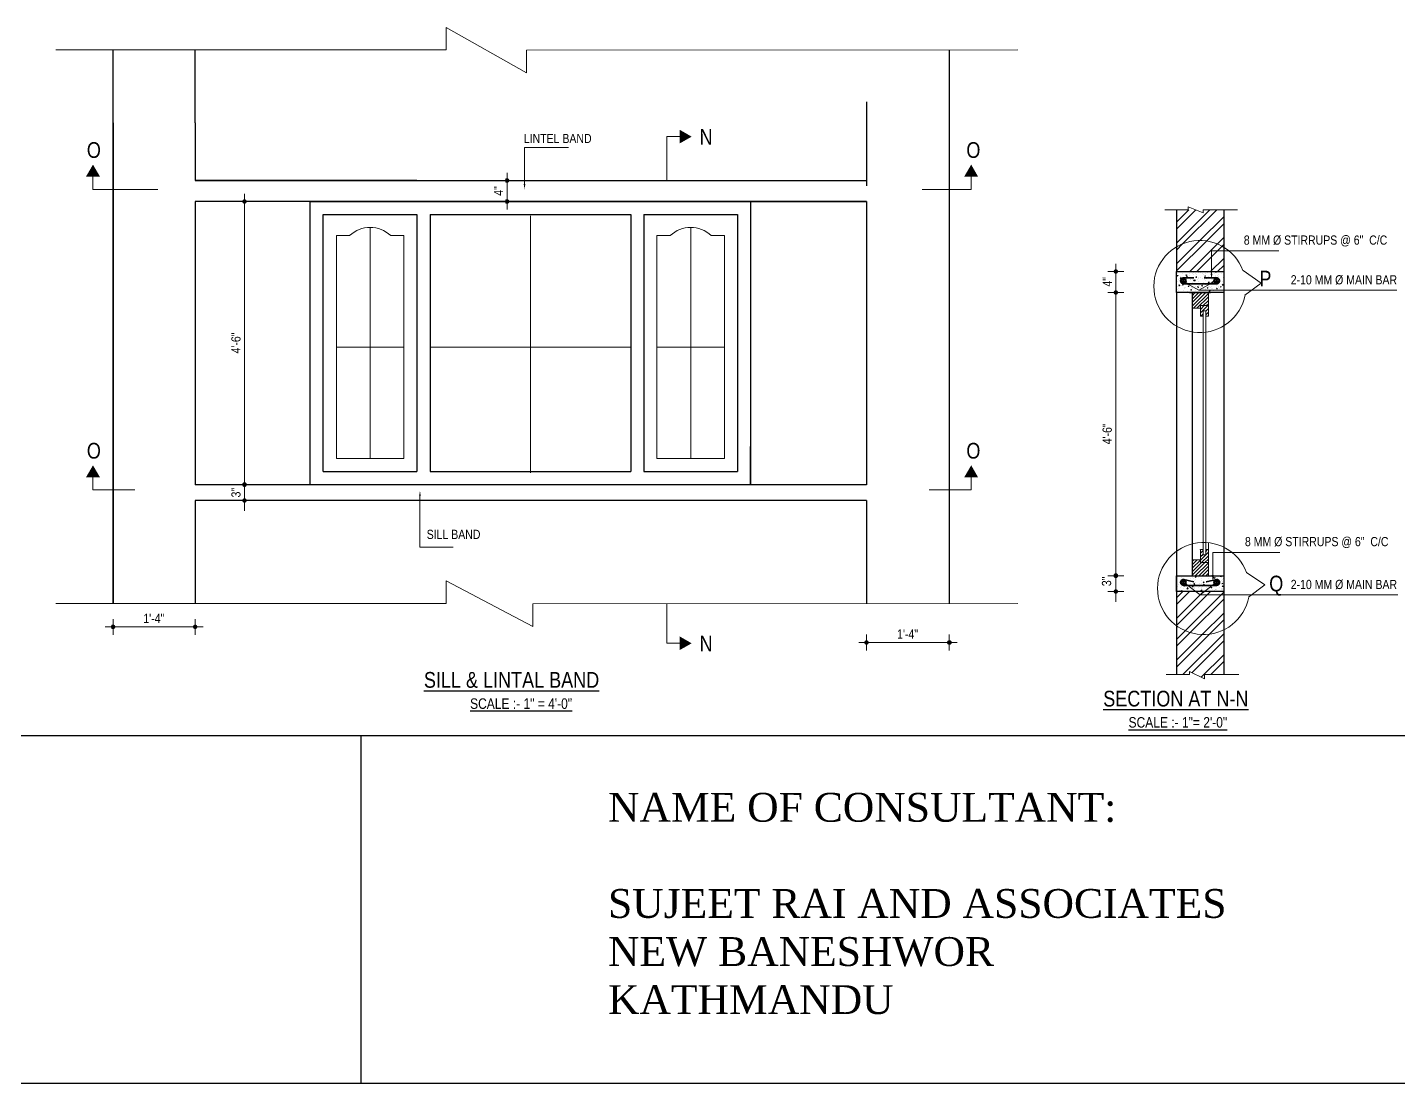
# Model space of a CAD drawing. Header units: inches. Extents: x 57837 to 133168, y 6972 to 27776.
# Drawn here: x 76372 to 77417, y 18018 to 18824 of the extents above; entities that cross this region are included whole.
import ezdxf

# ---------------------------------------------------------------- set-up
doc = ezdxf.new("R2010")
doc.units = ezdxf.units.IN
doc.header["$MEASUREMENT"] = 0
doc.linetypes.add('7', pattern=[102.626827, 39.007475, -24.611877, 39.007475])
for name, color, linetype, lineweight in [('DIM', 2, 'Continuous', 13), ('HACTH', 153, 'Continuous', 5), ('HATCH', 74, 'Continuous', 5), ('main rod', 1, 'Continuous', 40), ('stirrup', 60, '7', 35), ('WINDOW', 171, 'Continuous', 13)]:
    doc.layers.add(name, color=color, linetype=linetype, lineweight=lineweight)
for name, color, linetype in [('ele', 3, 'Continuous'), ('elevation', 3, 'Continuous'), ('text', 255, 'Continuous')]:
    doc.layers.add(name, color=color, linetype=linetype)
doc.styles.get("Standard").update_dxf_attribs({"font": 'ARIALN.TTF', "height": 7})

msp = doc.modelspace()

# ---------------------------------------------------------------- hatches: boundary and pattern name
at = {"lineweight": 13}
h = msp.add_hatch(color=256, dxfattribs=at)
edge = h.paths.add_edge_path()
edge.add_arc((76737.4, 18707.2), 1.42, 90, 450)
h = msp.add_hatch(color=256, dxfattribs=at)
edge = h.paths.add_edge_path()
edge.add_arc((76537.2, 18691.2), 1.42, 90, 450)
h = msp.add_hatch(color=256, dxfattribs=at)
edge = h.paths.add_edge_path()
edge.add_arc((76737.4, 18691.2), 1.42, -90, 270)
h = msp.add_hatch(color=256, dxfattribs=at)
edge = h.paths.add_edge_path()
edge.add_arc((77201.7, 18637.8), 1.42, 90, 450)
h = msp.add_hatch(color=256, dxfattribs=at)
edge = h.paths.add_edge_path()
edge.add_arc((77201.7, 18621.8), 1.42, 90, 450)
h = msp.add_hatch(color=256, dxfattribs=at)
edge = h.paths.add_edge_path()
edge.add_arc((77201.7, 18621.8), 1.42, -90, 270)
h = msp.add_hatch(color=256, dxfattribs=at)
edge = h.paths.add_edge_path()
edge.add_arc((76537.2, 18475.2), 1.42, -90, 270)
h = msp.add_hatch(color=256, dxfattribs=at)
edge = h.paths.add_edge_path()
edge.add_arc((76537.2, 18475.2), 1.42, -90, 270)
h = msp.add_hatch(color=256, dxfattribs=at)
edge = h.paths.add_edge_path()
edge.add_arc((76537.2, 18463.2), 1.42, 90, 450)
h = msp.add_hatch(color=256, dxfattribs=at)
edge = h.paths.add_edge_path()
edge.add_arc((77201.7, 18405.8), 1.42, -90, 270)
h = msp.add_hatch(color=256, dxfattribs=at)
edge = h.paths.add_edge_path()
edge.add_arc((77201.7, 18405.8), 1.42, -90, 270)
h = msp.add_hatch(color=256, dxfattribs=at)
edge = h.paths.add_edge_path()
edge.add_arc((77201.7, 18393.8), 1.42, 90, 450)
h = msp.add_hatch(color=256, dxfattribs=at)
edge = h.paths.add_edge_path()
edge.add_arc((76436.9, 18366.7), 1.42, 180, 540)
h = msp.add_hatch(color=256, dxfattribs=at)
edge = h.paths.add_edge_path()
edge.add_arc((76499.6, 18366.7), 1.42, 0, 360)
h = msp.add_hatch(color=256, dxfattribs=at)
edge = h.paths.add_edge_path()
edge.add_arc((77011.6, 18354.8), 1.42, 180, 540)
h = msp.add_hatch(color=256, dxfattribs=at)
edge = h.paths.add_edge_path()
edge.add_arc((77074.7, 18354.8), 1.42, 0, 360)

# ---------------------------------------------------------------- linework, layer by layer
for p, q in [((76737.4, 18701.2), (76737.4, 18713.2)), ((76731.4, 18707.2), (76743.4, 18707.2)), ((76531.2, 18691.2), (76543.2, 18691.2)), ((76537.2, 18685.2), (76537.2, 18697.2)), ((76743.4, 18691.2), (76731.4, 18691.2)), ((76737.4, 18697.2), (76737.4, 18685.2)), ((77195.7, 18637.8), (77207.7, 18637.8)), ((77201.7, 18631.8), (77201.7, 18643.8)), ((77201.7, 18615.8), (77201.7, 18627.8)), ((77201.7, 18627.8), (77201.7, 18615.8)), ((77195.7, 18621.8), (77207.7, 18621.8)), ((77207.7, 18621.8), (77195.7, 18621.8)), ((76537.2, 18481.2), (76537.2, 18469.2)), ((76537.2, 18481.2), (76537.2, 18469.2)), ((76543.2, 18475.2), (76531.2, 18475.2)), ((76543.2, 18475.2), (76531.2, 18475.2)), ((76537.2, 18457.2), (76537.2, 18469.2)), ((76531.2, 18463.2), (76543.2, 18463.2)), ((77207.7, 18405.8), (77195.7, 18405.8)), ((77207.7, 18405.8), (77195.7, 18405.8)), ((77201.7, 18411.8), (77201.7, 18399.8)), ((77201.7, 18411.8), (77201.7, 18399.8)), ((77201.7, 18387.8), (77201.7, 18399.8)), ((77195.7, 18393.8), (77207.7, 18393.8)), ((76442.9, 18366.7), (76430.9, 18366.7)), ((76436.9, 18360.7), (76436.9, 18372.7)), ((76493.6, 18366.7), (76505.6, 18366.7)), ((76499.6, 18372.7), (76499.6, 18360.7)), ((77017.6, 18354.8), (77005.6, 18354.8)), ((77011.6, 18348.8), (77011.6, 18360.8)), ((77068.7, 18354.8), (77080.7, 18354.8)), ((77074.7, 18360.8), (77074.7, 18348.8))]:
    msp.add_line(p, q, dxfattribs=at)
for p, q in [((76923.2, 18691.2), (76587.2, 18691.2)), ((76923.2, 18691.2), (76587.2, 18691.2)), ((76587.2, 18475.2), (76587.2, 18691.2)), ((76587.2, 18691.2), (76923.2, 18691.2)), ((76587.2, 18475.2), (76587.2, 18691.2)), ((76587.2, 18691.2), (76923.2, 18691.2)), ((76923.2, 18691.2), (76923.2, 18475.2)), ((76923.2, 18691.2), (76923.2, 18475.2)), ((76597.2, 18485.2), (76597.2, 18681.2)), ((76597.2, 18681.2), (76668.7, 18681.2)), ((76668.7, 18681.2), (76668.7, 18485.2)), ((76678.7, 18681.2), (76678.7, 18485.2)), ((76678.7, 18681.2), (76831.7, 18681.2)), ((76831.7, 18681.2), (76831.7, 18485.2)), ((76841.7, 18681.2), (76841.7, 18485.2)), ((76841.7, 18681.2), (76913.2, 18681.2)), ((76913.2, 18681.2), (76913.2, 18485.2)), ((76923.2, 18475.2), (76923.2, 18504.3)), ((76597.2, 18485.2), (76668.7, 18485.2)), ((76678.7, 18485.2), (76831.7, 18485.2)), ((76841.7, 18485.2), (76913.2, 18485.2)), ((76923.2, 18475.2), (76587.2, 18475.2)), ((76923.2, 18475.2), (76587.2, 18475.2)), ((78711.3, 18283.7), (75831.3, 18283.7)), ((76625.8, 18283.7), (76625.8, 18018.3))]:
    msp.add_line(p, q)
at = {"color": 1}
msp.add_line((78711.3, 18018.3), (75831.3, 18018.3), dxfattribs=at)
at = {"lineweight": 13}
for centre in [(76737.4, 18707.2), (76537.2, 18691.2), (76737.4, 18691.2), (77201.7, 18637.8), (77201.7, 18621.8), (77201.7, 18621.8), (76537.2, 18475.2), (76537.2, 18475.2), (76537.2, 18463.2), (77201.7, 18405.8), (77201.7, 18405.8), (77201.7, 18393.8), (76436.9, 18366.7), (76499.6, 18366.7), (77011.6, 18354.8), (77074.7, 18354.8)]:
    msp.add_circle(centre, 1.42, dxfattribs=at)
at = {"layer": 'DIM', "lineweight": 0}
for p, q in [((76691, 18806.9), (76691, 18824)), ((76691, 18824), (76752.3, 18789.3)), ((76393.2, 18806.9), (76691, 18806.9)), ((76752.3, 18806.7), (77127, 18806.9)), ((76752.3, 18789.3), (76752.3, 18806.7)), ((76859.3, 18740.7), (76859.3, 18707.2)), ((76750.7, 18704.6), (76750.7, 18732.4)), ((76750.7, 18732.4), (76784.2, 18732.4)), ((76421.6, 18700.5), (76471, 18700.5)), ((77091.4, 18700.5), (77054, 18700.5)), ((77239, 18684.9), (77257, 18684.9)), ((77257, 18684.9), (77257, 18687.2)), ((77257, 18687.2), (77268.2, 18682.7)), ((77268.2, 18682.7), (77268.2, 18684.9)), ((77268.2, 18684.9), (77294.4, 18684.9)), ((76421.6, 18471.2), (76453.6, 18471.2)), ((77091.4, 18471.2), (77059.4, 18471.2)), ((76671, 18466.5), (76671, 18427.6)), ((76671, 18427.6), (76696.2, 18427.6)), ((76691, 18384.6), (76691, 18401.8)), ((76691, 18401.8), (76757.1, 18367.1)), ((76393.2, 18384.6), (76691, 18384.6)), ((76757.1, 18384.4), (77127, 18384.6)), ((76859.3, 18354.2), (76859.3, 18384.5)), ((76757.1, 18367.1), (76757.1, 18384.4)), ((77258, 18330.3), (77258, 18332.6)), ((77258, 18332.6), (77269.3, 18327)), ((77240, 18330.3), (77258, 18330.3)), ((77269.3, 18327), (77269.3, 18330.3)), ((77269.3, 18330.3), (77295.5, 18330.3))]:
    msp.add_line(p, q, dxfattribs=at)
at = {"layer": 'DIM'}
for p, q in [((76869, 18740.7), (76859.3, 18740.7)), ((76859.3, 18740.7), (76859.3, 18707.2)), ((76421.6, 18710.3), (76421.6, 18700.5)), ((77091.4, 18710.3), (77091.4, 18700.5)), ((76421.6, 18700.5), (76471, 18700.5)), ((76737.4, 18695.2), (76737.4, 18703.2)), ((77091.4, 18700.5), (77054, 18700.5)), ((76537.2, 18687.2), (76537.2, 18479.2)), ((77298.7, 18638.7), (77312.6, 18629)), ((77201.7, 18625.8), (77201.7, 18633.8)), ((77312.6, 18629), (77300.2, 18619.7)), ((77201.7, 18617.8), (77201.7, 18409.8)), ((77272.3, 18611.8), (77272.3, 18603.8)), ((76421.6, 18480.9), (76421.6, 18471.2)), ((76537.2, 18479.2), (76537.2, 18483.2)), ((77091.4, 18480.9), (77091.4, 18471.2)), ((76421.6, 18471.2), (76453.6, 18471.2)), ((77091.4, 18471.2), (77059.4, 18471.2)), ((76537.2, 18459.2), (76537.2, 18455.2)), ((77201.7, 18409.8), (77201.7, 18413.8)), ((77301.4, 18408.3), (77315.4, 18398.7)), ((77315.4, 18398.7), (77302.9, 18389.3)), ((76859.3, 18354.2), (76859.3, 18384.5)), ((77201.7, 18389.8), (77201.7, 18385.8)), ((76869, 18354.2), (76859.3, 18354.2))]:
    msp.add_line(p, q, dxfattribs=at)
at = {"layer": 'DIM', "lineweight": 13}
for p, q in [((77274.7, 18636.3), (77274.7, 18653.5)), ((77274.7, 18653.5), (77326, 18653.5)), ((77255.9, 18628.7), (77265.1, 18623.6)), ((77274.1, 18628.7), (77265.1, 18623.6)), ((77260, 18621.8), (77260, 18609.8)), ((77260, 18609.8), (77260, 18621.8)), ((77260, 18621.8), (77272.3, 18621.8)), ((77272.3, 18621.8), (77272.3, 18611.8)), ((77260, 18609.8), (77266, 18609.8)), ((77266.3, 18609.8), (77260, 18609.8)), ((77266.3, 18611.8), (77272.3, 18611.8)), ((77266.3, 18609.8), (77266.3, 18611.8)), ((77266.3, 18611.8), (77272.3, 18611.8)), ((77266.3, 18611.8), (77266.3, 18609.8)), ((77266.3, 18611.8), (77266.3, 18603.8)), ((77266.3, 18611.8), (77266.3, 18609.8)), ((77268.3, 18603.8), (77268.3, 18607.8)), ((77268.3, 18607.8), (77270.3, 18607.8)), ((77270.3, 18607.8), (77270.3, 18603.8)), ((77266.3, 18603.8), (77268.3, 18603.8)), ((77270.3, 18603.8), (77272.3, 18603.8)), ((77272.3, 18406.5), (77272.3, 18430.9)), ((77266.3, 18417.8), (77260, 18417.8)), ((77260, 18417.8), (77260, 18405.8)), ((77260, 18417.8), (77266, 18417.8)), ((77266.3, 18425.8), (77268.3, 18425.8)), ((77266.3, 18415.8), (77266.3, 18425.8)), ((77266.3, 18415.8), (77266.3, 18417.8)), ((77268.3, 18425.8), (77268.3, 18421.8)), ((77268.3, 18421.8), (77270.3, 18421.8)), ((77270.3, 18421.8), (77270.3, 18425.8)), ((77270.3, 18425.8), (77272.3, 18425.8)), ((77272.3, 18425.8), (77272.3, 18415.8)), ((77275.6, 18406.3), (77275.6, 18423.5)), ((77275.6, 18423.5), (77326.9, 18423.5)), ((77260, 18405.8), (77272.3, 18405.8)), ((77272.3, 18415.8), (77266.3, 18415.8)), ((77266.3, 18415.8), (77272.3, 18415.8)), ((77269, 18415.8), (77269, 18415.8)), ((77270, 18415.8), (77270, 18415.8)), ((77272.3, 18405.8), (77272.3, 18413.8)), ((77256.5, 18398.3), (77266, 18391.2)), ((77275.3, 18398.3), (77266, 18391.2)), ((77266, 18391.2), (77416.8, 18391.2))]:
    msp.add_line(p, q, dxfattribs=at)
at = {"layer": 'DIM', "linetype": 'ByBlock'}
msp.add_line((77265.1, 18623.6), (77415.9, 18623.6), dxfattribs=at)
at = {"layer": 'DIM', "linetype": 'Continuous'}
for p, q in [((76440.9, 18366.7), (76495.6, 18366.7)), ((77015.6, 18354.8), (77070.7, 18354.8))]:
    msp.add_line(p, q, dxfattribs=at)
at = {"layer": 'DIM'}
for centre in [(77265.8, 18626.4), (77268.6, 18396)]:
    msp.add_arc(centre, 35.1, 20.5195, 349.3775, dxfattribs=at)
for points in [[(76869, 18735.5), (76878.2, 18740.7), (76869, 18746)], [(76416.3, 18710.3), (76421.6, 18719.4), (76426.9, 18710.3)], [(77096.6, 18710.3), (77091.4, 18719.4), (77086.1, 18710.3)], [(76416.3, 18480.9), (76421.6, 18490), (76426.9, 18480.9)], [(77096.6, 18480.9), (77091.4, 18490), (77086.1, 18480.9)], [(76869, 18349), (76878.2, 18354.2), (76869, 18359.5)]]:
    msp.add_solid(points, dxfattribs=at)
at = {"layer": 'DIM', "lineweight": 0}
for points in [[(76751.4, 18704.6), (76750.7, 18700.6), (76750.1, 18704.6)], [(76670.3, 18466.5), (76671, 18470.5), (76671.6, 18466.5)]]:
    msp.add_solid(points, dxfattribs=at)
at = {"layer": 'DIM', "lineweight": 13}
for points in [[(77275.4, 18636.3), (77274.7, 18632.3), (77274, 18636.3)], [(77255.6, 18628.2), (77252.4, 18630.7), (77256.2, 18629.3)], [(77273.8, 18629.3), (77277.6, 18630.7), (77274.4, 18628.1)], [(77276.3, 18406.3), (77275.6, 18402.3), (77274.9, 18406.3)], [(77256.1, 18397.8), (77253.3, 18400.7), (77256.9, 18398.8)], [(77274.9, 18398.8), (77278.5, 18400.7), (77275.7, 18397.8)]]:
    msp.add_solid(points, dxfattribs=at)
at = {"layer": 'ele'}
msp.add_line((77248, 18405.8), (77284, 18405.8), dxfattribs=at)
at = {"layer": 'elevation'}
for p, q in [((76436.9, 18384.6), (76436.9, 18806.9)), ((76499.6, 18751.2), (76499.6, 18806.9)), ((77074.7, 18806.9), (77074.7, 18384.6)), ((77011.6, 18767.2), (77011.6, 18707.2)), ((76436.9, 18751.2), (76436.9, 18384.6)), ((76499.6, 18751.2), (76499.6, 18707.2)), ((77011.6, 18743), (77011.6, 18703.3)), ((76668.7, 18707.2), (76499.6, 18707.2)), ((76499.6, 18707.2), (77011.6, 18707.2)), ((77011.6, 18691.2), (76499.6, 18691.2)), ((76499.6, 18691.2), (76499.6, 18475.2)), ((76899.2, 18691.2), (77011.6, 18691.2)), ((77011.6, 18691.2), (77011.6, 18475.2)), ((77248, 18684.9), (77248, 18637.8)), ((77284, 18684.9), (77284, 18637.8)), ((77248, 18637.8), (77284, 18637.8)), ((77248, 18621.8), (77248, 18637.8)), ((77248, 18637.8), (77284, 18637.8)), ((77258, 18637.8), (77274, 18637.8)), ((77284, 18637.8), (77284, 18621.8)), ((77284, 18621.8), (77248, 18621.8)), ((77248, 18621.8), (77248, 18405.8)), ((77260, 18621.8), (77260, 18405.8)), ((77284, 18621.8), (77284, 18369.8)), ((76755.2, 18475.2), (76499.6, 18475.2)), ((77011.6, 18475.2), (76755.2, 18475.2)), ((76755.2, 18463.2), (76499.6, 18463.2)), ((76499.6, 18463.2), (76499.6, 18384.6)), ((77011.6, 18463.2), (76755.2, 18463.2)), ((77011.6, 18463.2), (77011.6, 18384.6)), ((77248, 18405.8), (77248, 18330.3)), ((77248, 18405.8), (77284, 18405.8)), ((77248, 18393.8), (77248, 18405.8)), ((77284, 18405.8), (77284, 18393.8)), ((77284, 18393.8), (77248, 18393.8)), ((77284, 18393.8), (77284, 18330.3))]:
    msp.add_line(p, q, dxfattribs=at)
at = {"layer": 'elevation', "linetype": 'Continuous', "lineweight": -3}
for p, q in [((77258, 18621.8), (77274, 18621.8)), ((77258, 18405.8), (77274, 18405.8))]:
    msp.add_line(p, q, dxfattribs=at)
at = {"layer": 'HACTH'}
for p, q in [((76755.2, 18680.2), (76755.2, 18484.2)), ((76633, 18671.5), (76633, 18495.2)), ((76877.5, 18671.5), (76877.5, 18495.2)), ((77248.4, 18636.6), (77248.4, 18636.6)), ((77250.3, 18637.6), (77250.3, 18637.6)), ((77251.4, 18637.7), (77251.4, 18637.7)), ((77252.4, 18636.2), (77252.4, 18636.2)), ((77254.3, 18637.6), (77254.3, 18637.6)), ((77254.9, 18635.6), (77254.9, 18635.6)), ((77255.6, 18637.4), (77255.6, 18637.4)), ((77257.8, 18636), (77257.8, 18636)), ((77260, 18636.3), (77260, 18636.3)), ((77261, 18637.1), (77261, 18637.1)), ((77261.3, 18635.5), (77261.3, 18635.5)), ((77262.5, 18636.4), (77262.5, 18636.4)), ((77263.1, 18635.8), (77263.1, 18635.8)), ((77265.1, 18636.9), (77265.1, 18636.9)), ((77266.3, 18636.9), (77266.3, 18636.9)), ((77267.7, 18636.3), (77267.7, 18636.3)), ((77268.3, 18637.4), (77268.3, 18637.4)), ((77268.4, 18635.6), (77268.4, 18635.6)), ((77270.2, 18636.6), (77270.2, 18636.6)), ((77270.3, 18637.7), (77270.3, 18637.7)), ((77271.7, 18636.7), (77271.7, 18636.7)), ((77273.9, 18637.1), (77273.9, 18637.1)), ((77277, 18636.5), (77277, 18636.5)), ((77277.8, 18637.5), (77278.5, 18637.8)), ((77277.8, 18637.5), (77278.3, 18637.2)), ((77278.3, 18637.1), (77278.5, 18637.7)), ((77280.3, 18635.7), (77280.3, 18635.7)), ((77282.3, 18636.2), (77282.3, 18636.2)), ((77283.8, 18635.9), (77283.8, 18635.9)), ((77248.3, 18632.5), (77248.3, 18632.5)), ((77248.4, 18634.6), (77248.8, 18635.1)), ((77248.4, 18634.6), (77249, 18634.5)), ((77248.5, 18626.1), (77248.5, 18626.1)), ((77248.7, 18633.8), (77248.7, 18633.8)), ((77248.8, 18629.9), (77248.8, 18629.9)), ((77249, 18634.5), (77248.9, 18635.1)), ((77249.5, 18628.2), (77249.5, 18628.2)), ((77249.6, 18631.5), (77249.6, 18631.5)), ((77249.7, 18634.8), (77249.7, 18634.8)), ((77249.8, 18627), (77250.2, 18627.6)), ((77249.8, 18627), (77250.3, 18627)), ((77249.8, 18626.7), (77249.8, 18626.7)), ((77250.4, 18626.9), (77250.2, 18627.6)), ((77250.8, 18634.4), (77250.8, 18634.4)), ((77250.8, 18632.5), (77251.5, 18633.3)), ((77250.8, 18632.5), (77251.6, 18632.3)), ((77251.7, 18632.3), (77251.6, 18633.2)), ((77251.7, 18627.2), (77251.7, 18627.2)), ((77252.3, 18627.1), (77252.3, 18627.1)), ((77252.6, 18627.8), (77253.3, 18628.1)), ((77252.6, 18627.8), (77253.1, 18627.5)), ((77253.1, 18627.4), (77253.3, 18628)), ((77253.7, 18632.3), (77253.7, 18632.3)), ((77253.8, 18625.8), (77253.8, 18625.8)), ((77254.5, 18625.6), (77254.5, 18625.6)), ((77254.7, 18630.9), (77254.7, 18630.9)), ((77254.7, 18628.9), (77254.7, 18628.9)), ((77254.8, 18632.2), (77254.8, 18632.2)), ((77254.9, 18631), (77254.9, 18631)), ((77255, 18635.1), (77255.7, 18635.3)), ((77255, 18635.1), (77255.5, 18634.7)), ((77255, 18634.6), (77255, 18634.6)), ((77255.5, 18634.7), (77255.7, 18635.3)), ((77255.5, 18633.9), (77256, 18634.5)), ((77255.5, 18633.9), (77256.1, 18633.9)), ((77256.1, 18633.8), (77256, 18634.5)), ((77256.1, 18627.6), (77256.1, 18627.6)), ((77256.7, 18635.4), (77256.7, 18635.4)), ((77256.9, 18626.4), (77257.4, 18627)), ((77256.9, 18626.4), (77257.5, 18626.4)), ((77257, 18626.9), (77257, 18626.9)), ((77257.5, 18626.3), (77257.4, 18626.9)), ((77257.6, 18635), (77257.6, 18635)), ((77258.7, 18631.5), (77258.7, 18631.5)), ((77259, 18632.1), (77259, 18632.1)), ((77259.2, 18625.6), (77259.2, 18625.6)), ((77259.7, 18626.3), (77259.7, 18626.3)), ((77259.8, 18629.6), (77259.8, 18629.6)), ((77259.9, 18632.9), (77259.9, 18632.9)), ((77260.1, 18625.9), (77260.1, 18625.9)), ((77260.5, 18631.9), (77260.5, 18631.9)), ((77261, 18631.1), (77261.7, 18631.3)), ((77261, 18631.1), (77261.5, 18630.7)), ((77261.4, 18630.8), (77262.2, 18631.6)), ((77261.4, 18630.8), (77262.3, 18630.7)), ((77261.5, 18630.7), (77261.7, 18631.3)), ((77262.3, 18630.6), (77262.2, 18631.6)), ((77262.4, 18628.4), (77262.4, 18628.4)), ((77262.4, 18626.7), (77262.4, 18626.7)), ((77262.7, 18633.3), (77263.2, 18633.9)), ((77262.7, 18633.3), (77263.3, 18633.3)), ((77263.3, 18633.2), (77263.2, 18633.8)), ((77264.1, 18625.8), (77264.6, 18626.4)), ((77264.1, 18625.8), (77264.7, 18625.7)), ((77264.3, 18631.8), (77264.3, 18631.8)), ((77264.5, 18625.4), (77264.5, 18625.4)), ((77264.7, 18625.7), (77264.6, 18626.3)), ((77264.7, 18626.9), (77264.7, 18626.9)), ((77264.8, 18630.3), (77264.8, 18630.3)), ((77264.9, 18628.7), (77264.9, 18628.7)), ((77265, 18633.6), (77265, 18633.6)), ((77265, 18632.3), (77265, 18632.3)), ((77265.9, 18626.9), (77265.9, 18626.9)), ((77266.1, 18625.3), (77266.1, 18625.3)), ((77266.3, 18632.9), (77266.3, 18632.9)), ((77267, 18627), (77267.7, 18627.3)), ((77267, 18627), (77267.5, 18626.7)), ((77267.5, 18632.7), (77267.5, 18632.7)), ((77267.5, 18626.6), (77267.7, 18627.2)), ((77267.7, 18626.5), (77267.7, 18626.5)), ((77268.7, 18629.2), (77268.7, 18629.2)), ((77269.4, 18634.3), (77270.1, 18634.5)), ((77269.4, 18634.3), (77269.9, 18633.9)), ((77269.7, 18631.6), (77269.7, 18631.6)), ((77269.8, 18625.1), (77269.8, 18625.1)), ((77269.9, 18633.9), (77270.1, 18634.5)), ((77269.9, 18632.7), (77270.4, 18633.3)), ((77269.9, 18632.7), (77270.5, 18632.6)), ((77269.9, 18627.7), (77269.9, 18627.7)), ((77270, 18631), (77270, 18631)), ((77270.2, 18634.3), (77270.2, 18634.3)), ((77270.5, 18632.6), (77270.4, 18633.2)), ((77271.3, 18633.2), (77271.3, 18633.2)), ((77271.3, 18625.2), (77271.8, 18625.7)), ((77271.3, 18625.2), (77271.9, 18625.1)), ((77271.7, 18627.9), (77271.7, 18627.9)), ((77271.9, 18625.1), (77271.8, 18625.7)), ((77272.1, 18629.2), (77272.9, 18630)), ((77272.1, 18629.2), (77273, 18629)), ((77272.2, 18633.9), (77272.2, 18633.9)), ((77272.4, 18626.1), (77272.4, 18626.1)), ((77273, 18629), (77272.9, 18629.9)), ((77273.1, 18626.3), (77273.1, 18626.3)), ((77273.8, 18635.3), (77273.8, 18635.3)), ((77274.1, 18625.7), (77274.1, 18625.7)), ((77274.9, 18626.4), (77274.9, 18626.4)), ((77274.9, 18625.1), (77274.9, 18625.1)), ((77275, 18631.4), (77275, 18631.4)), ((77275, 18630.1), (77275, 18630.1)), ((77275, 18628.4), (77275, 18628.4)), ((77275.2, 18631.7), (77275.2, 18631.7)), ((77275.3, 18635), (77275.3, 18635)), ((77275.4, 18630.3), (77276.1, 18630.5)), ((77275.4, 18630.3), (77275.9, 18629.9)), ((77275.9, 18629.9), (77276.1, 18630.5)), ((77277.1, 18632.1), (77277.5, 18632.6)), ((77277.1, 18632.1), (77277.7, 18632)), ((77277.5, 18630.4), (77277.5, 18630.4)), ((77277.6, 18634), (77277.6, 18634)), ((77277.7, 18631.9), (77277.6, 18632.6)), ((77277.6, 18628.9), (77277.6, 18628.9)), ((77278, 18634.9), (77278, 18634.9)), ((77278.4, 18626), (77278.4, 18626)), ((77278.4, 18624.5), (77278.9, 18625.1)), ((77278.7, 18626.9), (77278.7, 18626.9)), ((77279.1, 18624.4), (77278.9, 18625.1)), ((77279.1, 18635.1), (77279.1, 18635.1)), ((77280, 18626.7), (77280, 18626.7)), ((77280, 18625.7), (77280, 18625.7)), ((77280.1, 18634.3), (77280.1, 18634.3)), ((77280.1, 18629), (77280.1, 18629)), ((77280.2, 18632.4), (77280.2, 18632.4)), ((77280.3, 18631.2), (77280.3, 18631.2)), ((77281.3, 18630.9), (77281.3, 18630.9)), ((77281.3, 18626.2), (77282, 18626.5)), ((77281.3, 18626.2), (77281.8, 18625.9)), ((77281.8, 18625.8), (77282, 18626.4)), ((77282.8, 18627.5), (77283.6, 18628.3)), ((77282.8, 18627.5), (77283.7, 18627.4)), ((77283.4, 18629.9), (77283.4, 18629.9)), ((77283.7, 18627.3), (77283.6, 18628.3)), ((77283.7, 18625.8), (77283.7, 18625.8)), ((77283.8, 18633.5), (77284, 18633.6)), ((77283.8, 18633.5), (77284, 18633.3)), ((77283.9, 18634.8), (77283.9, 18634.8)), ((77248.4, 18623.9), (77248.4, 18623.9)), ((77249.3, 18624.8), (77249.3, 18624.8)), ((77249.7, 18623.1), (77249.7, 18623.1)), ((77249.7, 18622.1), (77249.7, 18622.1)), ((77252.8, 18621.8), (77252.9, 18621.9)), ((77252.9, 18621.8), (77252.9, 18621.8)), ((77253.4, 18623.6), (77253.4, 18623.6)), ((77254.2, 18624.9), (77254.2, 18624.9)), ((77254.4, 18622.3), (77254.4, 18622.3)), ((77255.1, 18621.9), (77255.1, 18621.9)), ((77256.6, 18622.7), (77256.6, 18622.7)), ((77258.6, 18623.8), (77259.3, 18624.1)), ((77258.6, 18623.8), (77259.1, 18623.5)), ((77259.1, 18623.4), (77259.3, 18624)), ((77259.5, 18623), (77259.5, 18623)), ((77259.8, 18624.5), (77259.8, 18624.5)), ((77262.3, 18624.8), (77262.3, 18624.8)), ((77262.5, 18623.7), (77262.5, 18623.7)), ((77264.6, 18623.6), (77264.6, 18623.6)), ((77268.3, 18624.7), (77268.3, 18624.7)), ((77269.7, 18622.2), (77269.7, 18622.2)), ((77269.8, 18624.3), (77269.8, 18624.3)), ((77272.2, 18622.5), (77272.2, 18622.5)), ((77272.9, 18623), (77273.6, 18623.3)), ((77272.9, 18623), (77273.4, 18622.7)), ((77273.4, 18622.6), (77273.6, 18623.2)), ((77275.2, 18624.9), (77275.2, 18624.9)), ((77276, 18623), (77276, 18623)), ((77278, 18622.2), (77278, 18622.2)), ((77278.4, 18624.5), (77279, 18624.5)), ((77279.9, 18622.4), (77279.9, 18622.4)), ((77280.5, 18624.7), (77280.5, 18624.7)), ((77282.3, 18623.8), (77282.3, 18623.8)), ((77283.8, 18623.2), (77283.8, 18623.2)), ((76658.7, 18580.2), (76607.2, 18580.2)), ((76831.7, 18580.2), (76678.7, 18580.2)), ((76851.7, 18580.2), (76903.2, 18580.2)), ((77248, 18405.6), (77248.5, 18405.8)), ((77248, 18405.5), (77248.4, 18405.2)), ((77248.4, 18405.2), (77248.6, 18405.8)), ((77265.3, 18405.6), (77265.5, 18405.8)), ((77265.3, 18405.6), (77266.2, 18405.5)), ((77265.8, 18405.6), (77265.8, 18405.6)), ((77266.2, 18405.4), (77266.1, 18405.8)), ((77273.6, 18405.6), (77273.6, 18405.6)), ((77274.3, 18405.7), (77274.3, 18405.8)), ((77274.3, 18405.7), (77274.9, 18405.6)), ((77274.9, 18405.6), (77274.8, 18405.8)), ((77276.5, 18405.7), (77276.5, 18405.7)), ((77281.4, 18405.1), (77281.9, 18405.6)), ((77281.8, 18405.5), (77281.8, 18405.5)), ((77282, 18405), (77281.9, 18405.6)), ((77282.6, 18405.4), (77282.6, 18405.4)), ((77248.3, 18402.6), (77248.3, 18402.6)), ((77248.4, 18402.3), (77248.4, 18402.3)), ((77249.1, 18397.7), (77249.1, 18397.7)), ((77249.5, 18398.8), (77249.5, 18398.8)), ((77251.1, 18402.8), (77251.1, 18402.8)), ((77251.2, 18396.4), (77251.2, 18396.4)), ((77251.8, 18397.9), (77251.8, 18397.9)), ((77252, 18404.6), (77252, 18404.6)), ((77252.1, 18402.8), (77252.1, 18402.8)), ((77253.2, 18395.7), (77253.2, 18395.7)), ((77253.7, 18397.6), (77253.7, 18397.6)), ((77254.2, 18403.6), (77254.2, 18403.6)), ((77254.4, 18397.5), (77254.4, 18397.5)), ((77255.7, 18396.1), (77255.7, 18396.1)), ((77255.8, 18399.7), (77255.8, 18399.7)), ((77255.9, 18395.8), (77256.7, 18396.7)), ((77255.9, 18395.8), (77256.8, 18395.7)), ((77256.1, 18395.4), (77256.1, 18395.4)), ((77256.4, 18402.6), (77256.4, 18402.6)), ((77256.6, 18396.2), (77256.6, 18396.2)), ((77256.8, 18395.7), (77256.7, 18396.6)), ((77256.7, 18395.2), (77256.7, 18395.2)), ((77256.8, 18398.5), (77256.8, 18398.5)), ((77256.9, 18401.9), (77256.9, 18401.9)), ((77257.1, 18405.2), (77257.1, 18405.2)), ((77258.3, 18400), (77258.3, 18400)), ((77258.5, 18403.6), (77258.5, 18403.6)), ((77259.5, 18396.6), (77259.5, 18396.6)), ((77259.6, 18398.6), (77259.6, 18398.6)), ((77259.8, 18397.3), (77259.8, 18397.3)), ((77259.9, 18397.5), (77260.6, 18397.8)), ((77259.9, 18397.5), (77260.3, 18397.2)), ((77260, 18404.6), (77260, 18404.6)), ((77260.4, 18397.1), (77260.6, 18397.7)), ((77261, 18403.9), (77261, 18403.9)), ((77261.3, 18399.4), (77261.8, 18400)), ((77261.3, 18399.4), (77261.9, 18399.4)), ((77261.7, 18402.4), (77261.7, 18402.4)), ((77261.9, 18399.3), (77261.8, 18399.9)), ((77261.9, 18396), (77261.9, 18396)), ((77261.9, 18395.9), (77261.9, 18395.9)), ((77262, 18399.3), (77262, 18399.3)), ((77262, 18396.4), (77262, 18396.4)), ((77262.1, 18402.6), (77262.1, 18402.6)), ((77262.1, 18400.5), (77262.1, 18400.5)), ((77262.3, 18404.8), (77263, 18405)), ((77262.3, 18404.8), (77262.8, 18404.4)), ((77262.8, 18404.4), (77263, 18405)), ((77264.7, 18404.4), (77264.7, 18404.4)), ((77265.1, 18397.1), (77265.1, 18397.1)), ((77265.4, 18399.6), (77265.4, 18399.6)), ((77265.8, 18397.4), (77265.8, 18397.4)), ((77266.6, 18394.2), (77267.4, 18395)), ((77267, 18396.7), (77267, 18396.7)), ((77267.1, 18402.2), (77267.1, 18402.2)), ((77267.1, 18400), (77267.1, 18400)), ((77267.2, 18395.7), (77267.2, 18395.7)), ((77267.3, 18403.3), (77267.3, 18403.3)), ((77267.5, 18394), (77267.4, 18395)), ((77267.8, 18397.4), (77267.8, 18397.4)), ((77268.3, 18400.7), (77269, 18401)), ((77268.3, 18400.7), (77268.7, 18400.4)), ((77268.3, 18397.7), (77268.3, 18397.7)), ((77268.4, 18401.3), (77268.4, 18401.3)), ((77268.5, 18398.8), (77269, 18399.4)), ((77268.5, 18398.8), (77269.1, 18398.7)), ((77268.8, 18400.3), (77269, 18400.9)), ((77269.1, 18398.7), (77269, 18399.3)), ((77270.5, 18396.8), (77270.5, 18396.8)), ((77270.9, 18401.7), (77270.9, 18401.7)), ((77271.1, 18405.3), (77271.1, 18405.3)), ((77271.2, 18400.6), (77271.2, 18400.6)), ((77272.1, 18398.2), (77272.1, 18398.2)), ((77272.1, 18397.3), (77272.1, 18397.3)), ((77272.2, 18400.6), (77272.2, 18400.6)), ((77272.3, 18404), (77272.3, 18404)), ((77272.4, 18401.9), (77272.4, 18401.9)), ((77272.6, 18395.5), (77272.6, 18395.5)), ((77273.6, 18398.4), (77273.6, 18398.4)), ((77274.2, 18396.7), (77274.9, 18397)), ((77274.2, 18396.7), (77274.7, 18396.4)), ((77274.7, 18402.2), (77274.7, 18402.2)), ((77274.7, 18396.3), (77274.9, 18396.9)), ((77275.6, 18398.2), (77276.1, 18398.7)), ((77275.6, 18398.2), (77276.2, 18398.1)), ((77275.8, 18396.6), (77275.8, 18396.6)), ((77275.8, 18395.1), (77275.8, 18395.1)), ((77275.9, 18403.9), (77276.7, 18404.7)), ((77275.9, 18403.9), (77276.8, 18403.8)), ((77276.3, 18398.1), (77276.1, 18398.7)), ((77276.9, 18403.7), (77276.7, 18404.7)), ((77276.7, 18404), (77277.4, 18404.2)), ((77276.7, 18404), (77277.2, 18403.6)), ((77277.2, 18403.6), (77277.4, 18404.2)), ((77277.3, 18398.1), (77277.3, 18398.1)), ((77277.5, 18404.7), (77277.5, 18404.7)), ((77277.5, 18394.9), (77277.5, 18394.9)), ((77277.9, 18395.3), (77277.9, 18395.3)), ((77278.3, 18395.4), (77278.3, 18395.4)), ((77280.9, 18399.4), (77280.9, 18399.4)), ((77281, 18403), (77281, 18403)), ((77281.1, 18396.4), (77281.1, 18396.4)), ((77281.4, 18405.1), (77282, 18405)), ((77282.1, 18395.9), (77282.1, 18395.9)), ((77282.3, 18395.4), (77282.3, 18395.4)), ((77282.4, 18398.8), (77282.4, 18398.8)), ((77282.5, 18402.1), (77282.5, 18402.1)), ((77282.6, 18399.9), (77283.3, 18400.2)), ((77282.6, 18399.9), (77283.1, 18399.6)), ((77282.8, 18397.5), (77283.3, 18398.1)), ((77282.8, 18397.5), (77283.4, 18397.5)), ((77282.9, 18402.6), (77282.9, 18402.6)), ((77283.1, 18401.5), (77283.1, 18401.5)), ((77283.1, 18399.5), (77283.3, 18400.1)), ((77283.2, 18395), (77283.2, 18395)), ((77283.4, 18397.4), (77283.3, 18398.1)), ((77283.3, 18395.9), (77283.3, 18395.9)), ((77283.5, 18403.3), (77283.5, 18403.3)), ((77250.3, 18394.4), (77250.3, 18394.4)), ((77251.4, 18394.3), (77252.1, 18394.5)), ((77251.4, 18394.3), (77251.9, 18393.9)), ((77251.6, 18394.6), (77251.6, 18394.6)), ((77252, 18393.9), (77252.2, 18394.5)), ((77266.6, 18394.2), (77267.5, 18394.1)), ((77269.5, 18394.3), (77269.5, 18394.3)), ((77271.6, 18393.9), (77271.6, 18393.9)), ((77272, 18394), (77272, 18394)), ((77277.1, 18394.7), (77277.1, 18394.7))]:
    msp.add_line(p, q, dxfattribs=at)
at = {"layer": 'HATCH', "color": 32}
for p, q in [((77248, 18675.4), (77257.5, 18684.9)), ((77248, 18659.5), (77273.4, 18684.9)), ((77248, 18670.1), (77262.7, 18684.9)), ((77252.6, 18658.9), (77278.7, 18684.9)), ((77265.8, 18661.4), (77284, 18679.6)), ((77270.8, 18661.1), (77284, 18674.3)), ((77248, 18643.6), (77265.8, 18661.4)), ((77248, 18638.3), (77270.8, 18661.1)), ((77248, 18654.2), (77252.6, 18658.9)), ((77258.1, 18637.8), (77279.1, 18658.8)), ((77263.4, 18637.8), (77282.7, 18657.1)), ((77279.1, 18658.8), (77284, 18663.7)), ((77282.7, 18657.1), (77284, 18658.4)), ((77274, 18637.8), (77284, 18647.8)), ((77279.3, 18637.8), (77284, 18642.5)), ((77248, 18389), (77252.7, 18393.8)), ((77248, 18373.1), (77268.6, 18393.8)), ((77248, 18383.7), (77258, 18393.8)), ((77248, 18367.8), (77273.9, 18393.8)), ((77254.6, 18363.8), (77284, 18393.2)), ((77258.4, 18362.4), (77284, 18387.9)), ((77267.6, 18360.9), (77284, 18377.3)), ((77248, 18357.2), (77254.6, 18363.8)), ((77273.2, 18361.2), (77284, 18372)), ((77248, 18351.9), (77258.4, 18362.4)), ((77248, 18336), (77273.2, 18361.2)), ((77248, 18341.3), (77267.6, 18360.9)), ((77252.9, 18330.3), (77284, 18361.4)), ((77259.7, 18331.8), (77284, 18356.1)), ((77266.8, 18328.3), (77284, 18345.5)), ((77274.1, 18330.3), (77284, 18340.2))]:
    msp.add_line(p, q, dxfattribs=at)
at = {"layer": 'HATCH', "linetype": 'Continuous', "lineweight": -3}
for p, q in [((77260, 18619.4), (77262.3, 18621.8)), ((77260, 18616.8), (77265, 18621.8)), ((77260, 18614.1), (77267.6, 18621.8)), ((77260, 18611.5), (77270.3, 18621.8)), ((77260.9, 18609.8), (77272.3, 18621.1)), ((77263.6, 18609.8), (77272.3, 18618.5)), ((77268.2, 18611.8), (77272.3, 18615.8)), ((77266.2, 18609.8), (77266.3, 18609.8)), ((77266.3, 18611.5), (77266.5, 18611.8)), ((77266.3, 18608.9), (77269.2, 18611.8)), ((77266.3, 18606.2), (77271.8, 18611.8)), ((77266.5, 18603.8), (77268.3, 18605.6)), ((77270.3, 18607.6), (77272.3, 18609.6)), ((77270.3, 18604.9), (77272.3, 18606.9)), ((77270.9, 18611.8), (77272.3, 18613.2)), ((77271.8, 18603.8), (77272.3, 18604.3)), ((77260, 18416.7), (77261.1, 18417.8)), ((77260, 18414), (77263.7, 18417.8)), ((77260, 18411.4), (77266.3, 18417.7)), ((77266.3, 18425.6), (77266.4, 18425.8)), ((77266.3, 18423), (77268.3, 18425)), ((77266.3, 18417.7), (77272.3, 18423.7)), ((77266.3, 18420.3), (77268.3, 18422.3)), ((77267, 18415.8), (77272.3, 18421)), ((77269.7, 18415.8), (77272.3, 18418.4)), ((77270.3, 18424.3), (77271.7, 18425.8)), ((77260, 18408.7), (77267, 18415.8)), ((77260, 18406.1), (77269.7, 18415.8)), ((77262.3, 18405.8), (77272.3, 18415.7)), ((77265, 18405.8), (77272.3, 18413.1)), ((77267.6, 18405.8), (77272.3, 18410.4)), ((77270.3, 18405.8), (77272.3, 18407.8))]:
    msp.add_line(p, q, dxfattribs=at)
at = {"layer": 'main rod'}
for centre in [(77253.3, 18630.7), (77278.6, 18630.7), (77253.3, 18400.7), (77278.6, 18400.7)]:
    msp.add_circle(centre, 1.8, dxfattribs=at)
for centre, start, end in [((77253.3, 18630.7), 0, 180), ((77253.3, 18630.7), 180, 0), ((77278.6, 18630.7), 0, 180), ((77278.6, 18630.7), 180, 0), ((77253.3, 18400.7), 0, 180), ((77253.3, 18400.7), 180, 0), ((77278.6, 18400.7), 0, 180), ((77278.6, 18400.7), 180, 0)]:
    msp.add_arc(centre, 0.9, start, end, dxfattribs=at)
at = {"layer": 'stirrup'}
for p, q in [((77278.5, 18628.4), (77253.3, 18628.4)), ((77261.3, 18633), (77253.5, 18633)), ((77269, 18633), (77278.9, 18633)), ((77278.5, 18398.4), (77253.3, 18398.4)), ((77261.3, 18401), (77253.5, 18403)), ((77270.7, 18401), (77278.4, 18403))]:
    msp.add_line(p, q, dxfattribs=at)
for centre, radius, start, end in [((77253.4, 18630.7), 2.29, 87.754, 272.246), ((77278.5, 18630.7), 2.31, 271.1551, 79.1756), ((77253.4, 18400.7), 2.29, 87.754, 272.246), ((77278.5, 18400.7), 2.31, 271.1551, 91.6659)]:
    msp.add_arc(centre, radius, start, end, dxfattribs=at)
at = {"layer": 'WINDOW', "color": 3}
for p, q in [((76607.2, 18495.2), (76607.2, 18665.2)), ((76607.2, 18665.2), (76617.4, 18665.2)), ((76648.6, 18665.2), (76658.7, 18665.2)), ((76658.7, 18665.2), (76658.7, 18495.2)), ((76851.7, 18495.2), (76851.7, 18665.2)), ((76851.7, 18665.2), (76861.9, 18665.2)), ((76893.1, 18665.2), (76903.2, 18665.2)), ((76903.2, 18665.2), (76903.2, 18495.2)), ((76658.7, 18495.2), (76607.2, 18495.2)), ((76903.2, 18495.2), (76851.7, 18495.2))]:
    msp.add_line(p, q, dxfattribs=at)
at = {"layer": 'WINDOW', "lineweight": 13}
for p, q in [((77268.3, 18421.8), (77268.3, 18607.8)), ((77268.3, 18607.8), (77270.3, 18607.8)), ((77270.3, 18607.8), (77270.3, 18421.8)), ((77270.3, 18421.8), (77268.3, 18421.8))]:
    msp.add_line(p, q, dxfattribs=at)
at = {"layer": 'WINDOW', "color": 3}
for centre in [(76633, 18649), (76877.5, 18649)]:
    msp.add_arc(centre, 22.5, 45.9516, 134.0484, dxfattribs=at)

# ---------------------------------------------------------------- texts
at = {"insert": (76814.4, 18240.1), "char_height": 22, "width": 733.029, "attachment_point": 1}
msp.add_mtext('{\\fTimes New Roman|b0|i0|c0|p18;NAME OF CONSULTANT:\\P\\PSUJEET RAI AND ASSOCIATES\\PNEW BANESHWOR\\PKATHMANDU}', dxfattribs=at)
at = {"layer": 'DIM'}
for s, p in [('4"', (76734.4, 18695.6)), ('4"', (77198.7, 18626.3)), ('4\'-6"', (76534.1, 18575.3)), ('4\'-6"', (77198.6, 18506)), ('3"', (76534.1, 18465.5)), ('3"', (77198.1, 18397.8))]:
    msp.add_text(s, height=7, rotation=90, dxfattribs=at).set_placement(p)
for p in [(76460, 18369.7), (77034.9, 18357.8)]:
    msp.add_text('1\'-4"', height=7, dxfattribs=at).set_placement(p)
at = {"layer": 'text'}
for s, height, p in [('LINTEL BAND', 7, (76750.2, 18735.8)), ('N', 12, (76884.2, 18734.5)), ('8 MM Ø STIRRUPS @ 6"  C/C', 7, (77299.3, 18658.3)), ('P', 12, (77311.2, 18626.4)), ('2-10 MM Ø MAIN BAR', 7, (77335.1, 18628)), ('SILL BAND', 7, (76676.1, 18433.8)), ('8 MM Ø STIRRUPS @ 6"  C/C', 7, (77300.2, 18428.3)), ('Q', 12, (77318.7, 18393.8)), ('2-10 MM Ø MAIN BAR', 7, (77335.1, 18395.6)), ('N', 12, (76884.2, 18348)), ('%%USILL & LINTAL BAND', 12, (76674, 18320.3)), ('%%USCALE :- 1" = 4\'-0"', 8, (76709.2, 18304.2)), ('%%USECTION AT N-N', 12, (77192.1, 18306)), ('%%USCALE :- 1"= 2\'-0"', 8, (77211.4, 18289.9))]:
    msp.add_text(s, height=height, dxfattribs=at).set_placement(p)
at = {"layer": 'text', "extrusion": (0, 0, -1)}
for p in [(-76427.6, 18724.5), (-77098.4, 18724.5), (-76427.6, 18495.1), (-77098.4, 18495.1)]:
    msp.add_text('O', height=12, dxfattribs=at).set_placement(p)

doc.saveas('drawing.dxf')
